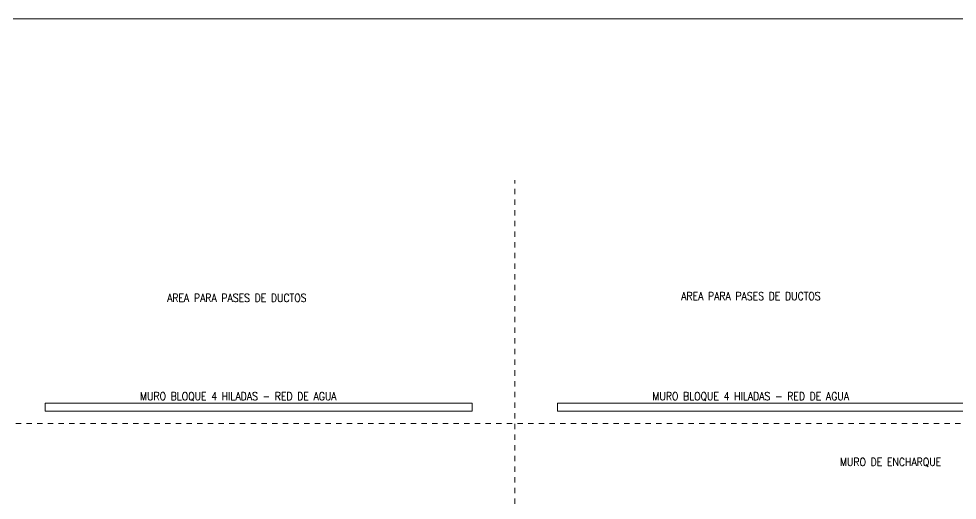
# Model space of a CAD drawing. Header units: millimetres. Extents: x 1010 to 1494, y -119 to 564.
# Drawn here: x 1097.77 to 1115.35, y 373.89 to 382.91 of the extents above; entities that cross this region are included whole.
import ezdxf

# ---------------------------------------------------------------- set-up
doc = ezdxf.new("R2010")
doc.units = ezdxf.units.MM
doc.linetypes.add('DASHDOT', pattern=[1, 0.5, -0.25, 0, -0.25])
doc.layers.get('0').update_dxf_attribs({"lineweight": 9})
for name, color, linetype, lineweight in [('Estructura', 170, 'Continuous', 9), ('Marca', 1, 'Continuous', 9), ('MRC', 2, 'Continuous', 9), ('Texto', 7, 'Continuous', 9)]:
    doc.layers.add(name, color=color, linetype=linetype, lineweight=lineweight)
doc.styles.add('ROMANS', font='romans', dxfattribs={"width": 0.7})

# ---------------------------------------------------------------- blocks, each defined once
blk = doc.blocks.new('*A392')
at = {"layer": 'Marca', "linetype": 'DASHDOT', "lineweight": 0}
blk.add_line((33940, 30035), (90693, 30035), dxfattribs=at)
blk = doc.blocks.new('*A398')
at = {"layer": 'Marca', "linetype": 'DASHDOT', "lineweight": 0}
blk.add_line((55690, 732), (55690, 34593), dxfattribs=at)

msp = doc.modelspace()

# ---------------------------------------------------------------- linework, layer by layer
at = {"layer": 'Estructura'}
msp.add_lwpolyline([(1079.7975, 382.91227), (1145.99331, 382.91227), (1145.99331, 335.50561), (1079.7975, 335.50561)], close=True, dxfattribs=at)
at = {"layer": 'MRC'}
for points in [[(1098.25954, 375.71089), (1106.25954, 375.71089), (1106.25954, 375.56089), (1098.25954, 375.56089)], [(1107.85954, 375.71089), (1115.85954, 375.71089), (1115.85954, 375.56089), (1107.85954, 375.56089)]]:
    msp.add_lwpolyline(points, close=True, dxfattribs=at)

# ---------------------------------------------------------------- block references
at = {"lineweight": 0, "xscale": 0.001, "yscale": 0.001, "zscale": 0.001}
for name in ['*A398', '*A392']:
    msp.add_blockref(name, (1051.36993, 345.29563), dxfattribs=at)

# ---------------------------------------------------------------- texts
at = {"layer": 'Texto', "style": 'ROMANS', "width": 0.85}
for s, p in [('AREA PARA PASES DE DUCTOS', (1100.54451, 377.60928)), ('AREA PARA PASES DE DUCTOS', (1110.1761, 377.64293)), ('MURO BLOQUE 4 HILADAS - RED DE AGUA', (1100.03741, 375.76777)), ('MURO BLOQUE 4 HILADAS - RED DE AGUA', (1109.63741, 375.76777)), ('MURO DE ENCHARQUE  ', (1113.15064, 374.53602))]:
    msp.add_text(s, height=0.15, dxfattribs=at).set_placement(p)

doc.saveas('drawing.dxf')
